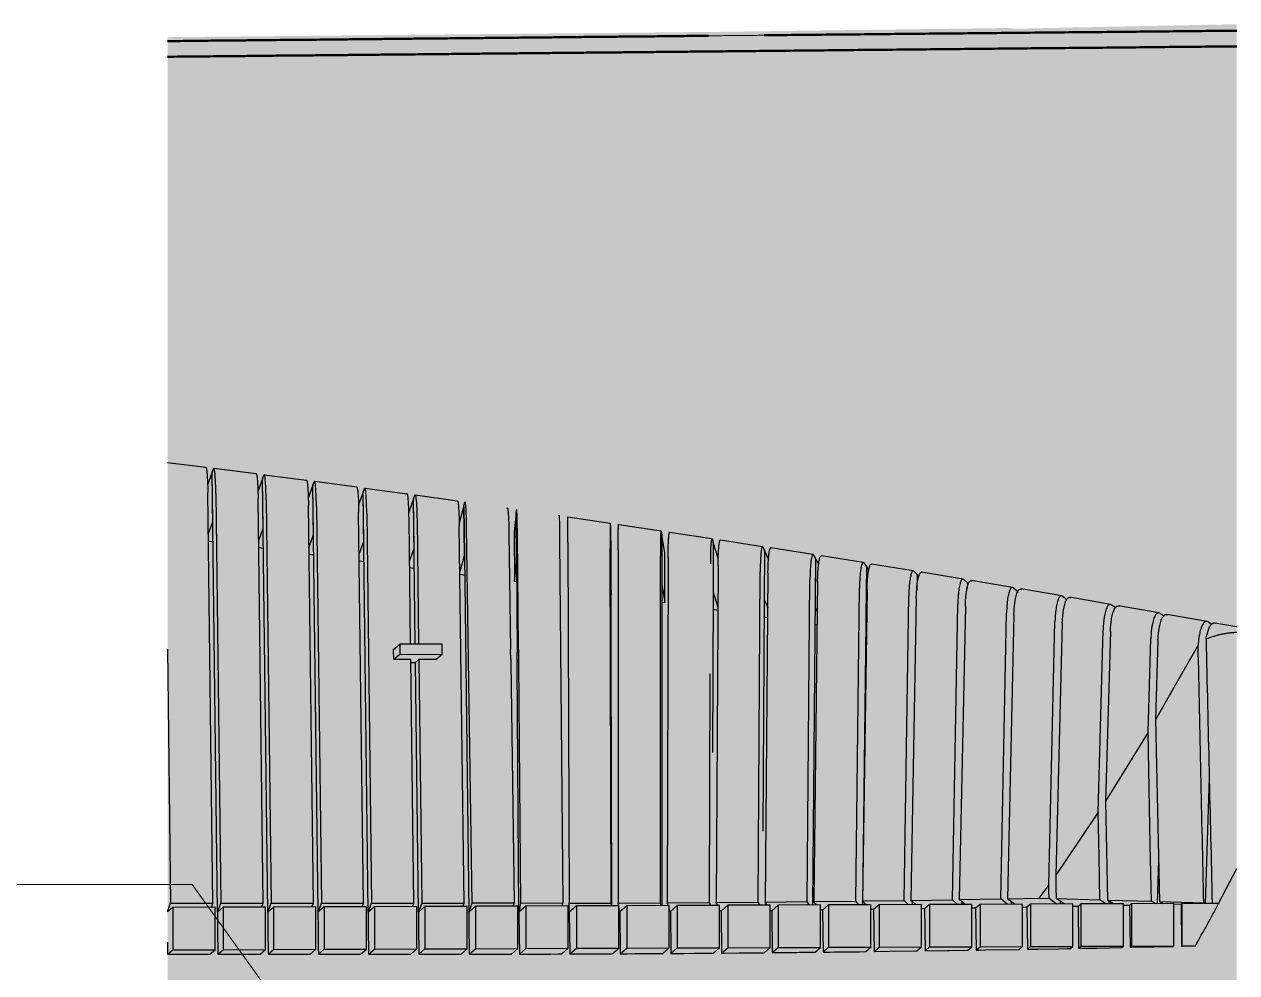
# Model space of a CAD drawing. Header units: metres. Extents: x 0 to 258, y 3 to 25.
# Drawn here: x 31.415 to 32.62, y 22.281 to 23.223 of the extents above; entities that cross this region are included whole.
import ezdxf

# ---------------------------------------------------------------- set-up
doc = ezdxf.new("R2010")
doc.units = ezdxf.units.M
doc.linetypes.add('JacobsDash', pattern=[0.0045, 0.003, -0.0015])
for name, color, linetype, lineweight in [('A-FLOR', 7, 'Continuous', 50), ('A-FLOR-HDLN', 7, 'JacobsDash', 18), ('A-GENM', 7, 'Continuous', 35), ('G-ANNO-TEXT', 7, 'Continuous', 9)]:
    doc.layers.add(name, color=color, linetype=linetype, lineweight=lineweight)

# ---------------------------------------------------------------- blocks, each defined once
blk = doc.blocks.new('BR08_SEATING_NORTH 3 - BR08_SEATING_NORTH 3-5676583-Section 159')
at = {"layer": 'A-GENM', "color": 254, "lineweight": 25, "true_color": 0xd4d4d4}
for p, q in [((236.1073, 22.7878), (236.1453, 22.7831)), ((236.1533, 22.7821), (236.1953, 22.7768)), ((236.1517, 22.7781), (236.147, 22.7655)), ((236.1517, 22.7781), (236.153, 22.7816)), ((236.1523, 22.7289), (236.1517, 22.7781)), ((236.157, 22.3415), (236.1517, 22.7781)), ((236.2016, 22.7717), (236.197, 22.7591)), ((236.2016, 22.7717), (236.2029, 22.7753)), ((236.2022, 22.7225), (236.2016, 22.7717)), ((236.2069, 22.3415), (236.2016, 22.7717)), ((236.2033, 22.7757), (236.2453, 22.7703)), ((236.1523, 22.3504), (236.1473, 22.7582)), ((236.2516, 22.7652), (236.247, 22.7524)), ((236.2516, 22.7652), (236.2529, 22.7687)), ((236.2522, 22.716), (236.2516, 22.7652)), ((236.2568, 22.3415), (236.2516, 22.7652)), ((236.2533, 22.7692), (236.2952, 22.7636)), ((236.3016, 22.7585), (236.297, 22.7458)), ((236.3016, 22.7585), (236.3029, 22.7621)), ((236.3022, 22.7093), (236.3016, 22.7585)), ((236.3066, 22.3415), (236.3016, 22.7585)), ((236.3032, 22.7625), (236.3452, 22.7568)), ((236.1553, 22.7572), (236.1603, 22.3504)), ((236.2022, 22.3504), (236.1973, 22.7519)), ((236.2052, 22.7508), (236.2102, 22.3504)), ((236.3515, 22.7517), (236.3469, 22.7386)), ((236.3515, 22.7517), (236.3528, 22.7553)), ((236.3521, 22.7025), (236.3515, 22.7517)), ((236.3533, 22.6075), (236.3515, 22.7517)), ((236.3532, 22.7557), (236.3952, 22.7499)), ((236.4015, 22.7448), (236.4025, 22.7483)), ((236.2521, 22.3504), (236.2472, 22.7454)), ((236.2552, 22.7443), (236.2601, 22.3504)), ((236.302, 22.3504), (236.2971, 22.7387)), ((236.3051, 22.7376), (236.31, 22.3504)), ((236.4015, 22.7448), (236.397, 22.7277)), ((236.4021, 22.6956), (236.4015, 22.7448)), ((236.4015, 22.7448), (236.4021, 22.6956)), ((236.4536, 22.7374), (236.4516, 22.7191)), ((236.4536, 22.7374), (236.4539, 22.7409)), ((236.4539, 22.6882), (236.4536, 22.7374)), ((236.4536, 22.7374), (236.4545, 22.5993)), ((236.1478, 22.7166), (236.1523, 22.7289)), ((236.1978, 22.7103), (236.2022, 22.7225)), ((236.3487, 22.6075), (236.3471, 22.7319)), ((236.3551, 22.7308), (236.3566, 22.6075)), ((236.4018, 22.3504), (236.397, 22.7249)), ((236.4097, 22.3504), (236.4043, 22.7238)), ((236.5049, 22.7339), (236.5469, 22.7277)), ((236.547, 22.7273), (236.5471, 22.7238)), ((236.5478, 22.7057), (236.5471, 22.7238)), ((236.5471, 22.7238), (236.5472, 22.6746)), ((236.5471, 22.7238), (236.5483, 22.3478)), ((236.5554, 22.7264), (236.5974, 22.7201)), ((236.2477, 22.7036), (236.2522, 22.716)), ((236.4464, 22.7177), (236.448, 22.6022)), ((236.4516, 22.7191), (236.452, 22.6699)), ((236.4557, 22.6022), (236.4547, 22.7163)), ((236.4967, 22.7101), (236.4997, 22.3503)), ((236.5975, 22.7197), (236.5981, 22.7162)), ((236.6011, 22.6981), (236.5981, 22.7162)), ((236.5981, 22.7162), (236.5981, 22.667)), ((236.5981, 22.7162), (236.5983, 22.348)), ((236.6059, 22.7187), (236.6478, 22.7124)), ((236.6481, 22.7119), (236.6492, 22.7085)), ((236.6563, 22.711), (236.6981, 22.7045)), ((236.1479, 22.7098), (236.1495, 22.7096)), ((236.1495, 22.7096), (236.1525, 22.7092)), ((236.1978, 22.7034), (236.2025, 22.7028)), ((236.2977, 22.6969), (236.3022, 22.7093)), ((236.3476, 22.6898), (236.3521, 22.7025)), ((236.5048, 22.7088), (236.506, 22.3503)), ((236.548, 22.3505), (236.5469, 22.7026)), ((236.5479, 22.6564), (236.5478, 22.7057)), ((236.5547, 22.7012), (236.5549, 22.3505)), ((236.6011, 22.6488), (236.6011, 22.6981)), ((236.6492, 22.7085), (236.6491, 22.6592)), ((236.6492, 22.7085), (236.6491, 22.6592)), ((236.6542, 22.6928), (236.6492, 22.7085)), ((236.6985, 22.7041), (236.7001, 22.7006)), ((236.7001, 22.7006), (236.6998, 22.6514)), ((236.7001, 22.7006), (236.6998, 22.6514)), ((236.7041, 22.692), (236.7001, 22.7006)), ((236.7482, 22.6966), (236.7065, 22.7031)), ((236.2478, 22.6969), (236.2524, 22.6963)), ((236.2977, 22.6903), (236.3002, 22.69)), ((236.3002, 22.69), (236.3024, 22.6897)), ((236.3976, 22.6788), (236.4021, 22.6956)), ((236.4021, 22.6954), (236.4064, 22.3415)), ((236.452, 22.6699), (236.4539, 22.6882)), ((236.5969, 22.3507), (236.5967, 22.695)), ((236.6044, 22.6935), (236.6035, 22.3508)), ((236.6541, 22.6858), (236.6522, 22.3511)), ((236.7508, 22.6927), (236.7478, 22.3486)), ((236.7487, 22.6961), (236.7508, 22.6927)), ((236.7508, 22.6927), (236.7504, 22.6434)), ((236.754, 22.6873), (236.7508, 22.6927)), ((236.7981, 22.6885), (236.7566, 22.6951)), ((236.7987, 22.6881), (236.8013, 22.6846)), ((236.8479, 22.6803), (236.8065, 22.687)), ((236.3477, 22.6835), (236.3518, 22.683)), ((236.3976, 22.6769), (236.3999, 22.6766)), ((236.3999, 22.6766), (236.4013, 22.6764)), ((236.4013, 22.6764), (236.402, 22.6763)), ((236.5472, 22.6746), (236.5479, 22.6564)), ((236.694, 22.3515), (236.6959, 22.6793)), ((236.7036, 22.6779), (236.7008, 22.3515)), ((236.8013, 22.6846), (236.7974, 22.3488)), ((236.8013, 22.6846), (236.8008, 22.6354)), ((236.8037, 22.6814), (236.8013, 22.6846)), ((236.8485, 22.6799), (236.8516, 22.6765)), ((236.8516, 22.6765), (236.8514, 22.6607)), ((236.8516, 22.6765), (236.8514, 22.6607)), ((236.8535, 22.6744), (236.8516, 22.6765)), ((236.8973, 22.6721), (236.8561, 22.6789)), ((236.452, 22.6699), (236.4532, 22.6697)), ((236.4532, 22.6697), (236.454, 22.6696)), ((236.5981, 22.667), (236.6011, 22.6488)), ((236.7425, 22.352), (236.7453, 22.6713)), ((236.7529, 22.6699), (236.7492, 22.352)), ((236.7908, 22.3525), (236.7945, 22.6632)), ((236.802, 22.6618), (236.7975, 22.3526)), ((236.898, 22.6717), (236.9016, 22.6683)), ((236.9016, 22.6683), (236.9015, 22.6627)), ((236.9016, 22.6683), (236.9015, 22.6627)), ((236.9027, 22.6672), (236.9016, 22.6683)), ((236.9464, 22.6638), (236.9055, 22.6707)), ((236.9473, 22.6634), (236.9513, 22.66)), ((236.9953, 22.6554), (236.9546, 22.6623)), ((236.547, 22.6565), (236.5479, 22.6564)), ((236.6491, 22.6592), (236.6486, 22.5001)), ((236.6491, 22.6592), (236.6538, 22.6442)), ((236.6998, 22.6514), (236.6985, 22.4219)), ((236.6998, 22.6514), (236.7033, 22.644)), ((236.839, 22.3531), (236.8434, 22.6551)), ((236.8509, 22.6536), (236.8456, 22.3532)), ((236.9513, 22.66), (236.9513, 22.6584)), ((236.9513, 22.66), (236.9513, 22.6584)), ((236.9962, 22.655), (237.0003, 22.6519)), ((237.0438, 22.647), (237.0033, 22.654)), ((236.5981, 22.6493), (236.6011, 22.6488)), ((236.649, 22.642), (236.6525, 22.6415)), ((236.6525, 22.6415), (236.6538, 22.6413)), ((236.7504, 22.6434), (236.7526, 22.6398)), ((236.8869, 22.3538), (236.8921, 22.6468)), ((236.8996, 22.6453), (236.8936, 22.3539)), ((236.9347, 22.3546), (236.9405, 22.6385)), ((237.0447, 22.6466), (237.0489, 22.6438)), ((237.0919, 22.6385), (237.0518, 22.6455)), ((237.0929, 22.6381), (237.0972, 22.6355)), ((236.6997, 22.6346), (236.7032, 22.6341)), ((236.7502, 22.6271), (236.7524, 22.6268)), ((236.8008, 22.6354), (236.8016, 22.6342)), ((236.9479, 22.637), (236.9413, 22.3547)), ((236.9825, 22.3687), (236.9886, 22.6301)), ((236.9959, 22.6286), (236.9894, 22.3783)), ((237.1396, 22.63), (237.0998, 22.6371)), ((237.1406, 22.6296), (237.1444, 22.6275)), ((237.1692, 22.6247), (237.1474, 22.6285)), ((236.8006, 22.6195), (236.8014, 22.6194)), ((237.0316, 22.4407), (237.0364, 22.6217)), ((237.0436, 22.6202), (237.0387, 22.4516)), ((236.1073, 22.6024), (236.1104, 22.3504)), ((236.3318, 22.6022), (236.3379, 22.6074)), ((236.332, 22.5923), (236.3318, 22.6022)), ((236.4482, 22.5923), (236.448, 22.6022)), ((236.4557, 22.6022), (236.4557, 22.5923)), ((237.081, 22.52), (237.0838, 22.6132)), ((237.0909, 22.6117), (237.0884, 22.5324)), ((236.3379, 22.5974), (236.332, 22.5923)), ((236.3489, 22.5923), (236.332, 22.5923)), ((236.3519, 22.3504), (236.3489, 22.5923)), ((236.3536, 22.5894), (236.3568, 22.5923)), ((236.3739, 22.5923), (236.3568, 22.5923)), ((236.3568, 22.5923), (236.3598, 22.3504)), ((236.3739, 22.5923), (236.38, 22.5976)), ((236.4482, 22.5923), (236.4482, 22.5894)), ((236.4546, 22.5894), (236.4545, 22.5993)), ((236.4557, 22.5923), (236.4546, 22.5894)), ((236.4557, 22.5923), (236.4558, 22.5898)), ((236.4558, 22.5898), (236.4577, 22.3502)), ((236.3489, 22.5894), (236.3506, 22.5894)), ((236.3506, 22.5894), (236.3513, 22.5894)), ((236.3513, 22.5894), (236.3536, 22.5894)), ((236.3565, 22.3415), (236.3535, 22.5894)), ((236.4482, 22.5894), (236.4516, 22.3503)), ((236.4546, 22.5869), (236.4546, 22.5894)), ((236.4563, 22.3415), (236.4546, 22.5869)), ((236.6455, 22.3511), (236.6461, 22.5782)), ((237.1418, 22.4751), (237.1378, 22.3501)), ((237.0914, 22.3937), (237.0901, 22.3499)), ((236.1073, 22.3421), (236.1104, 22.3504)), ((236.1104, 22.3504), (236.1523, 22.3504)), ((236.1508, 22.3462), (236.1523, 22.3504)), ((236.157, 22.3415), (236.1603, 22.3504)), ((236.1603, 22.3504), (236.2022, 22.3504)), ((236.2007, 22.3464), (236.2022, 22.3504)), ((236.2069, 22.3415), (236.2102, 22.3504)), ((236.2102, 22.3504), (236.2521, 22.3504)), ((236.2507, 22.3466), (236.2521, 22.3504)), ((236.2568, 22.3415), (236.2601, 22.3504)), ((236.2601, 22.3504), (236.302, 22.3504)), ((236.3006, 22.3468), (236.302, 22.3504)), ((236.3066, 22.3415), (236.31, 22.3504)), ((236.31, 22.3504), (236.3519, 22.3504)), ((236.3506, 22.347), (236.3519, 22.3504)), ((236.3598, 22.3504), (236.3565, 22.3415)), ((236.3598, 22.3504), (236.4018, 22.3504)), ((236.4006, 22.3472), (236.4018, 22.3504)), ((236.4064, 22.3415), (236.4097, 22.3504)), ((236.4516, 22.3503), (236.4097, 22.3504)), ((236.4506, 22.3474), (236.4516, 22.3503)), ((236.4577, 22.3502), (236.4563, 22.3415)), ((236.4997, 22.3503), (236.4577, 22.3502)), ((236.4993, 22.3476), (236.4997, 22.3503)), ((236.506, 22.3503), (236.548, 22.3505)), ((236.5063, 22.3416), (236.506, 22.3503)), ((236.5481, 22.3478), (236.548, 22.3505)), ((236.5549, 22.3505), (236.5969, 22.3507)), ((236.5553, 22.3478), (236.5549, 22.3505)), ((236.5973, 22.348), (236.5969, 22.3507)), ((236.6035, 22.3508), (236.6455, 22.3511)), ((236.6044, 22.348), (236.6035, 22.3508)), ((236.6464, 22.3482), (236.6455, 22.3511)), ((236.6535, 22.3482), (236.6521, 22.3511)), ((236.6522, 22.3511), (236.694, 22.3515)), ((236.6955, 22.3484), (236.694, 22.3515)), ((236.7008, 22.3515), (236.7425, 22.352)), ((236.7027, 22.3484), (236.7008, 22.3515)), ((236.7446, 22.3486), (236.7425, 22.352)), ((236.7492, 22.352), (236.7908, 22.3525)), ((236.7518, 22.3486), (236.7492, 22.352)), ((236.7638, 22.3486), (236.7579, 22.3435)), ((236.7937, 22.3488), (236.7908, 22.3525)), ((236.7975, 22.3526), (236.839, 22.3531)), ((236.801, 22.3488), (236.7975, 22.3526)), ((236.814, 22.3488), (236.8084, 22.3441)), ((236.8428, 22.349), (236.839, 22.3531)), ((236.8456, 22.3532), (236.8869, 22.3538)), ((236.8501, 22.349), (236.8456, 22.3532)), ((236.8469, 22.3521), (236.8468, 22.349)), ((236.8641, 22.349), (236.8591, 22.3447)), ((236.8919, 22.3491), (236.8869, 22.3538)), ((236.8936, 22.3539), (236.9347, 22.3546)), ((236.8993, 22.3492), (236.8936, 22.3539)), ((236.8961, 22.3519), (236.896, 22.3492)), ((236.9142, 22.3492), (236.9098, 22.3455)), ((236.941, 22.3493), (236.9347, 22.3546)), ((236.9413, 22.3547), (236.9725, 22.3553)), ((236.9485, 22.3494), (236.9413, 22.3547)), ((236.945, 22.3519), (236.945, 22.3494)), ((236.9643, 22.3494), (236.9607, 22.3463)), ((236.9901, 22.3495), (236.9827, 22.355)), ((236.9976, 22.3496), (236.9898, 22.3549)), ((236.9937, 22.3522), (236.9937, 22.3495)), ((237.0144, 22.3496), (237.0116, 22.3472)), ((237.0392, 22.3497), (237.0332, 22.3537)), ((237.0468, 22.3498), (237.0407, 22.3535)), ((237.0421, 22.3527), (237.042, 22.3497)), ((237.0645, 22.3498), (237.0627, 22.3482)), ((237.0883, 22.3499), (237.0844, 22.3523)), ((237.096, 22.3499), (237.0923, 22.3521)), ((237.1138, 22.3493), (237.1066, 22.3492)), ((237.1146, 22.35), (237.1138, 22.3493)), ((237.1138, 22.3493), (237.1143, 22.3077)), ((237.1373, 22.3501), (237.1363, 22.3507)), ((236.1124, 22.3461), (236.1073, 22.3417)), ((236.1625, 22.3463), (236.157, 22.3415)), ((236.157, 22.3415), (236.157, 22.3239)), ((236.2126, 22.3465), (236.2069, 22.3415)), ((236.2069, 22.3415), (236.2069, 22.3247)), ((236.2627, 22.3467), (236.2567, 22.3415)), ((236.2567, 22.3415), (236.2568, 22.3255)), ((236.3128, 22.3469), (236.3066, 22.3415)), ((236.3066, 22.3415), (236.3067, 22.3262)), ((236.3629, 22.3471), (236.3565, 22.3415)), ((236.3565, 22.3415), (236.3566, 22.3274)), ((236.413, 22.3473), (236.4064, 22.3415)), ((236.4064, 22.3415), (236.4065, 22.3298)), ((236.4632, 22.3475), (236.4563, 22.3415)), ((236.4563, 22.3415), (236.4563, 22.3387)), ((236.4563, 22.3387), (236.4568, 22.2999)), ((236.5133, 22.3477), (236.5063, 22.3416)), ((236.5063, 22.3416), (236.5068, 22.3)), ((236.5563, 22.3419), (236.5554, 22.3475)), ((236.5634, 22.3479), (236.5565, 22.3419)), ((236.5565, 22.3419), (236.5569, 22.3002)), ((236.6063, 22.3421), (236.6055, 22.3446)), ((236.6135, 22.3481), (236.6067, 22.3421)), ((236.6067, 22.3421), (236.6072, 22.3005)), ((236.6562, 22.3425), (236.6556, 22.3438)), ((236.657, 22.3425), (236.6562, 22.3425)), ((236.6636, 22.3483), (236.657, 22.3425)), ((236.657, 22.3425), (236.657, 22.3414)), ((236.657, 22.3414), (236.6575, 22.3009)), ((236.7074, 22.3429), (236.706, 22.3429)), ((236.7137, 22.3485), (236.7074, 22.3429)), ((236.7074, 22.3429), (236.7079, 22.3013)), ((236.7579, 22.3435), (236.7558, 22.3434)), ((236.7579, 22.3435), (236.7584, 22.3018)), ((236.8084, 22.3441), (236.8059, 22.344)), ((236.8084, 22.3441), (236.8089, 22.3024)), ((236.8591, 22.3447), (236.856, 22.3447)), ((236.8591, 22.3447), (236.8596, 22.3031)), ((236.9098, 22.3455), (236.9062, 22.3454)), ((236.9098, 22.3455), (236.9103, 22.3038)), ((236.9607, 22.3463), (236.9563, 22.3462)), ((236.9607, 22.3463), (236.9612, 22.3047)), ((237.0116, 22.3472), (237.0064, 22.3471)), ((237.0116, 22.3472), (237.0121, 22.3056)), ((237.0627, 22.3482), (237.0565, 22.3481)), ((237.0627, 22.3482), (237.0632, 22.3066)), ((236.2069, 22.3247), (236.2072, 22.2998)), ((236.2568, 22.3255), (236.257, 22.3067)), ((236.3067, 22.3262), (236.307, 22.2998)), ((236.3566, 22.3274), (236.3569, 22.2998)), ((236.4065, 22.3298), (236.4068, 22.2998)), ((236.157, 22.3239), (236.1573, 22.2998)), ((236.1073, 22.3117), (236.1074, 22.2998)), ((236.1074, 22.2998), (236.1124, 22.304)), ((236.1493, 22.2998), (236.1545, 22.3042)), ((236.1573, 22.2998), (236.1625, 22.3042)), ((236.1992, 22.2998), (236.2046, 22.3044)), ((236.2072, 22.2998), (236.2126, 22.3044)), ((236.2491, 22.2998), (236.2547, 22.3046)), ((236.257, 22.3067), (236.2571, 22.2998)), ((236.2571, 22.2998), (236.2627, 22.3046)), ((236.299, 22.2998), (236.3048, 22.3048)), ((236.307, 22.2998), (236.3128, 22.3048)), ((236.3489, 22.2998), (236.3549, 22.305)), ((236.3569, 22.2998), (236.3629, 22.305)), ((236.3988, 22.2998), (236.405, 22.3052)), ((236.4068, 22.2998), (236.413, 22.3052)), ((236.4488, 22.2998), (236.4551, 22.3054)), ((236.4568, 22.2999), (236.4632, 22.3054)), ((236.4988, 22.3), (236.5053, 22.3056)), ((236.5068, 22.3), (236.5133, 22.3056)), ((236.5489, 22.3002), (236.5554, 22.3058)), ((236.5569, 22.3002), (236.5634, 22.3058)), ((236.5867, 22.3004), (236.5991, 22.3004)), ((236.5991, 22.3004), (236.6055, 22.306)), ((236.6072, 22.3005), (236.6135, 22.306)), ((236.6072, 22.3005), (236.6161, 22.3006)), ((236.6161, 22.3006), (236.6201, 22.3006)), ((236.6201, 22.3006), (236.6307, 22.3007)), ((236.6307, 22.3007), (236.6384, 22.3007)), ((236.6384, 22.3007), (236.6452, 22.3008)), ((236.6452, 22.3008), (236.6494, 22.3008)), ((236.6494, 22.3008), (236.6556, 22.3062)), ((236.6575, 22.3009), (236.6636, 22.3062)), ((236.6575, 22.3009), (236.66, 22.3009)), ((236.66, 22.3009), (236.6749, 22.301)), ((236.6749, 22.301), (236.6756, 22.301)), ((236.6756, 22.301), (236.6945, 22.3012)), ((236.6945, 22.3012), (236.6998, 22.3012)), ((236.6998, 22.3012), (236.7057, 22.3063)), ((236.7079, 22.3013), (236.7137, 22.3064)), ((236.7079, 22.3013), (236.7322, 22.3015)), ((236.7322, 22.3015), (236.7349, 22.3016)), ((236.7349, 22.3016), (236.7503, 22.3017)), ((236.7503, 22.3017), (236.7558, 22.3065)), ((236.7584, 22.3018), (236.7638, 22.3066)), ((236.7584, 22.3018), (236.7648, 22.3019)), ((236.7648, 22.3019), (236.7698, 22.302)), ((236.7698, 22.302), (236.7945, 22.3022)), ((236.7945, 22.3022), (236.8008, 22.3023)), ((236.8008, 22.3023), (236.8059, 22.3067)), ((236.8089, 22.3024), (236.814, 22.3068)), ((236.8089, 22.3024), (236.8242, 22.3026)), ((236.8242, 22.3026), (236.8515, 22.303)), ((236.8515, 22.303), (236.856, 22.3069)), ((236.8596, 22.3031), (236.8641, 22.307)), ((236.8596, 22.3031), (236.8817, 22.3034)), ((236.8817, 22.3034), (236.8834, 22.3034)), ((236.8834, 22.3034), (236.9022, 22.3037)), ((236.9022, 22.3037), (236.9062, 22.3071)), ((236.9103, 22.3038), (236.9142, 22.3072)), ((236.9103, 22.3038), (236.9129, 22.3039)), ((236.9129, 22.3039), (236.9188, 22.304)), ((236.9188, 22.304), (236.9531, 22.3045)), ((236.9531, 22.3045), (236.9563, 22.3073)), ((236.9612, 22.3047), (236.9643, 22.3074)), ((236.9612, 22.3047), (236.9715, 22.3049)), ((236.9715, 22.3049), (236.9925, 22.3052)), ((236.9925, 22.3052), (237.0007, 22.3054)), ((237.0007, 22.3054), (237.004, 22.3054)), ((237.004, 22.3054), (237.0064, 22.3075)), ((237.0121, 22.3056), (237.0144, 22.3076)), ((237.0121, 22.3056), (237.029, 22.3059)), ((237.029, 22.3059), (237.0297, 22.3059)), ((237.0297, 22.3059), (237.055, 22.3064)), ((237.055, 22.3064), (237.0565, 22.3077)), ((237.0632, 22.3066), (237.0645, 22.3078)), ((237.0632, 22.3066), (237.0649, 22.3066)), ((237.0649, 22.3066), (237.0867, 22.3071)), ((237.0867, 22.3071), (237.1008, 22.3074)), ((237.1008, 22.3074), (237.1061, 22.3075)), ((237.1061, 22.3075), (237.1066, 22.3079)), ((237.1143, 22.3077), (237.1146, 22.308)), ((237.1143, 22.3077), (237.1154, 22.3077)), ((237.1154, 22.3077), (237.1281, 22.308)), ((236.1074, 22.2998), (236.121, 22.2998)), ((236.121, 22.2998), (236.1292, 22.2998)), ((236.1292, 22.2998), (236.1433, 22.2998)), ((236.1433, 22.2998), (236.1493, 22.2998)), ((236.1573, 22.2998), (236.16, 22.2998)), ((236.16, 22.2998), (236.1656, 22.2998)), ((236.1656, 22.2998), (236.188, 22.2998)), ((236.188, 22.2998), (236.1911, 22.2998)), ((236.1911, 22.2998), (236.1992, 22.2998)), ((236.2072, 22.2998), (236.2107, 22.2998)), ((236.2107, 22.2998), (236.2228, 22.2998)), ((236.2228, 22.2998), (236.2339, 22.2998)), ((236.2339, 22.2998), (236.2491, 22.2998)), ((236.2571, 22.2998), (236.2709, 22.2998)), ((236.2709, 22.2998), (236.28, 22.2998)), ((236.28, 22.2998), (236.2864, 22.2998)), ((236.2864, 22.2998), (236.299, 22.2998)), ((236.307, 22.2998), (236.316, 22.2998)), ((236.316, 22.2998), (236.3228, 22.2998)), ((236.3228, 22.2998), (236.3305, 22.2998)), ((236.3305, 22.2998), (236.3379, 22.2998)), ((236.3379, 22.2998), (236.3441, 22.2998)), ((236.3441, 22.2998), (236.3453, 22.2998)), ((236.3453, 22.2998), (236.3489, 22.2998)), ((236.3569, 22.2998), (236.3609, 22.2998)), ((236.3609, 22.2998), (236.3667, 22.2998)), ((236.3667, 22.2998), (236.369, 22.2998)), ((236.369, 22.2998), (236.3773, 22.2998)), ((236.3773, 22.2998), (236.3909, 22.2998)), ((236.3909, 22.2998), (236.3942, 22.2998)), ((236.3942, 22.2998), (236.3988, 22.2998)), ((236.4068, 22.2998), (236.4108, 22.2998)), ((236.4108, 22.2998), (236.4149, 22.2998)), ((236.4149, 22.2998), (236.4189, 22.2998)), ((236.4189, 22.2998), (236.4268, 22.2998)), ((236.4268, 22.2998), (236.4345, 22.2998)), ((236.4345, 22.2998), (236.4374, 22.2998)), ((236.4374, 22.2998), (236.4418, 22.2998)), ((236.4418, 22.2998), (236.4488, 22.2998)), ((236.4568, 22.2999), (236.4624, 22.2999)), ((236.4624, 22.2999), (236.4689, 22.2999)), ((236.4689, 22.2999), (236.4716, 22.2999)), ((236.4716, 22.2999), (236.4819, 22.2999)), ((236.4819, 22.2999), (236.4881, 22.2999)), ((236.4881, 22.2999), (236.4952, 22.3)), ((236.4952, 22.3), (236.4988, 22.3)), ((236.5068, 22.3), (236.5094, 22.3)), ((236.5094, 22.3), (236.5243, 22.3001)), ((236.5243, 22.3001), (236.5245, 22.3001)), ((236.5245, 22.3001), (236.5401, 22.3001)), ((236.5401, 22.3001), (236.5439, 22.3002)), ((236.5439, 22.3002), (236.5489, 22.3002)), ((236.5569, 22.3002), (236.5637, 22.3002)), ((236.5637, 22.3002), (236.5715, 22.3003)), ((236.5715, 22.3003), (236.583, 22.3004)), ((236.583, 22.3004), (236.5867, 22.3004))]:
    blk.add_line(p, q, dxfattribs=at)
at = {"layer": 'A-GENM', "color": 7, "lineweight": 25, "true_color": 0xefefef}
for p, q in [((236.38, 22.6076), (236.3379, 22.6074)), ((236.3379, 22.6074), (236.3379, 22.5974)), ((236.38, 22.5976), (236.38, 22.6076)), ((236.3379, 22.5974), (236.38, 22.5976)), ((237.151, 22.3502), (237.1692, 22.3847)), ((236.7558, 22.3486), (236.7137, 22.3485)), ((236.7558, 22.3065), (236.7558, 22.3486)), ((236.8059, 22.3488), (236.7638, 22.3486)), ((236.7638, 22.3486), (236.7638, 22.3066)), ((236.8059, 22.3067), (236.8059, 22.3488)), ((236.856, 22.349), (236.814, 22.3488)), ((236.814, 22.3488), (236.814, 22.3068)), ((236.856, 22.3069), (236.856, 22.349)), ((236.9062, 22.3492), (236.8641, 22.349)), ((236.8641, 22.349), (236.8641, 22.307)), ((236.9062, 22.3071), (236.9062, 22.3492)), ((236.9563, 22.3494), (236.9142, 22.3492)), ((236.9142, 22.3492), (236.9142, 22.3072)), ((236.9563, 22.3073), (236.9563, 22.3494)), ((237.0064, 22.3496), (236.9643, 22.3494)), ((236.9643, 22.3494), (236.9643, 22.3074)), ((236.9725, 22.3553), (236.9827, 22.355)), ((236.9898, 22.3549), (237.0332, 22.3537)), ((237.0064, 22.3075), (237.0064, 22.3496)), ((237.0565, 22.3498), (237.0144, 22.3496)), ((237.0144, 22.3496), (237.0144, 22.3076)), ((237.0407, 22.3535), (237.0844, 22.3523)), ((237.0565, 22.3077), (237.0565, 22.3498)), ((237.1066, 22.35), (237.0645, 22.3498)), ((237.0645, 22.3498), (237.0645, 22.3078)), ((237.0923, 22.3521), (237.1363, 22.3507)), ((237.1066, 22.3079), (237.1066, 22.35)), ((237.1512, 22.3502), (237.1146, 22.35)), ((237.1146, 22.35), (237.1146, 22.308)), ((237.1447, 22.3504), (237.151, 22.3502)), ((236.1545, 22.3463), (236.1124, 22.3461)), ((236.1124, 22.3461), (236.1124, 22.304)), ((236.1545, 22.3042), (236.1545, 22.3463)), ((236.2046, 22.3465), (236.1625, 22.3463)), ((236.1625, 22.3463), (236.1625, 22.3042)), ((236.2046, 22.3044), (236.2046, 22.3465)), ((236.2547, 22.3467), (236.2126, 22.3465)), ((236.2126, 22.3465), (236.2126, 22.3044)), ((236.2547, 22.3046), (236.2547, 22.3467)), ((236.3048, 22.3468), (236.2627, 22.3467)), ((236.2627, 22.3467), (236.2627, 22.3046)), ((236.3048, 22.3048), (236.3048, 22.3468)), ((236.3549, 22.347), (236.3128, 22.3469)), ((236.3128, 22.3469), (236.3128, 22.3048)), ((236.3549, 22.305), (236.3549, 22.347)), ((236.405, 22.3472), (236.3629, 22.3471)), ((236.3629, 22.3471), (236.3629, 22.305)), ((236.405, 22.3052), (236.405, 22.3472)), ((236.4551, 22.3474), (236.413, 22.3473)), ((236.413, 22.3473), (236.413, 22.3052)), ((236.4551, 22.3054), (236.4551, 22.3474)), ((236.5053, 22.3476), (236.4632, 22.3475)), ((236.4632, 22.3475), (236.4632, 22.3054)), ((236.5053, 22.3056), (236.5053, 22.3476)), ((236.5554, 22.3478), (236.5133, 22.3477)), ((236.5133, 22.3477), (236.5133, 22.3056)), ((236.5554, 22.3058), (236.5554, 22.3478)), ((236.6055, 22.348), (236.5634, 22.3479)), ((236.5634, 22.3479), (236.5634, 22.3058)), ((236.6055, 22.306), (236.6055, 22.348)), ((236.6556, 22.3482), (236.6135, 22.3481)), ((236.6135, 22.3481), (236.6135, 22.306)), ((236.6556, 22.3062), (236.6556, 22.3482)), ((236.7057, 22.3484), (236.6636, 22.3483)), ((236.6636, 22.3483), (236.6636, 22.3062)), ((236.7057, 22.3063), (236.7057, 22.3484)), ((236.7137, 22.3485), (236.7137, 22.3064)), ((236.1124, 22.304), (236.1545, 22.3042)), ((236.1625, 22.3042), (236.2046, 22.3044)), ((236.2126, 22.3044), (236.2547, 22.3046)), ((236.2627, 22.3046), (236.3048, 22.3048)), ((236.3128, 22.3048), (236.3549, 22.305)), ((236.3629, 22.305), (236.405, 22.3052)), ((236.413, 22.3052), (236.4551, 22.3054)), ((236.4632, 22.3054), (236.5053, 22.3056)), ((236.5133, 22.3056), (236.5554, 22.3058)), ((236.5634, 22.3058), (236.6055, 22.306)), ((236.6135, 22.306), (236.6556, 22.3062)), ((236.6636, 22.3062), (236.7057, 22.3063)), ((236.7137, 22.3064), (236.7558, 22.3065)), ((236.7638, 22.3066), (236.8059, 22.3067)), ((236.814, 22.3068), (236.856, 22.3069)), ((236.8641, 22.307), (236.9062, 22.3071)), ((236.9142, 22.3072), (236.9563, 22.3073)), ((236.9643, 22.3074), (237.0064, 22.3075)), ((237.0144, 22.3076), (237.0565, 22.3077)), ((237.0645, 22.3078), (237.1066, 22.3079)), ((237.1146, 22.308), (237.1281, 22.308))]:
    blk.add_line(p, q, dxfattribs=at)
at = {"layer": 'A-GENM', "color": 7, "lineweight": 25, "true_color": 0xefefef, "flags": 128}
for points in [[(237.1297, 22.6048), (237.109, 22.5686), (237.0884, 22.5324)], [(237.0884, 22.5324), (237.0897, 22.4723), (237.091, 22.4122), (237.0923, 22.3521)], [(237.081, 22.52), (237.0599, 22.4858), (237.0387, 22.4516)], [(237.0844, 22.3523), (237.0833, 22.4082), (237.0822, 22.4641), (237.081, 22.52)], [(237.0387, 22.4516), (237.0397, 22.4026), (237.0407, 22.3535)], [(237.0316, 22.4407), (237.0105, 22.4095), (236.9894, 22.3783)], [(237.0332, 22.3537), (237.0324, 22.3972), (237.0316, 22.4407)], [(236.9894, 22.3783), (236.9896, 22.3666), (236.9898, 22.3549)], [(236.9825, 22.3687), (236.9775, 22.362), (236.9725, 22.3553)], [(236.9827, 22.355), (236.9826, 22.3618), (236.9825, 22.3687)]]:
    blk.add_lwpolyline(points, dxfattribs=at)
at = {"layer": 'A-GENM', "color": 7, "lineweight": 25, "true_color": 0xefefef}
blk.add_arc((234.1105, 23.9846), 3.4521, 330.9429, 331.7404, dxfattribs=at)
at = {"layer": 'A-GENM', "color": 254, "lineweight": 25, "true_color": 0xd4d4d4}
for points, knots in [([(236.145, 22.7826), (236.1451, 22.783), (236.1454, 22.7832), (236.1457, 22.7824), (236.146, 22.7814), (236.1462, 22.7798), (236.1464, 22.7777), (236.1467, 22.7752), (236.1468, 22.7724), (236.147, 22.7694), (236.1472, 22.7649), (236.1472, 22.761), (236.1473, 22.7582)], [0, 0, 0, 0, 0.166667, 0.25, 0.333333, 0.416667, 0.5, 0.583333, 0.666667, 0.75, 0.833333, 1, 1, 1, 1]), ([(236.1553, 22.7572), (236.1552, 22.76), (236.1552, 22.7638), (236.155, 22.7683), (236.1548, 22.7714), (236.1547, 22.7742), (236.1545, 22.7767), (236.1542, 22.7788), (236.154, 22.7804), (236.1537, 22.7814), (236.1534, 22.7822), (236.1531, 22.782), (236.153, 22.7816)], [0, 0, 0, 0, 0.166667, 0.25, 0.333333, 0.416667, 0.5, 0.583333, 0.666667, 0.75, 0.833333, 1, 1, 1, 1]), ([(236.1949, 22.7763), (236.1951, 22.7767), (236.1954, 22.7768), (236.1957, 22.7761), (236.196, 22.775), (236.1962, 22.7735), (236.1964, 22.7713), (236.1966, 22.7688), (236.1968, 22.766), (236.197, 22.763), (236.1971, 22.7585), (236.1972, 22.7546), (236.1973, 22.7519)], [0, 0, 0, 0, 0.166667, 0.25, 0.333333, 0.416667, 0.5, 0.583333, 0.666667, 0.75, 0.833333, 1, 1, 1, 1]), ([(236.2052, 22.7508), (236.2052, 22.7536), (236.2051, 22.7575), (236.205, 22.762), (236.2048, 22.765), (236.2046, 22.7678), (236.2044, 22.7703), (236.2042, 22.7724), (236.204, 22.774), (236.2037, 22.775), (236.2034, 22.7758), (236.2031, 22.7757), (236.2029, 22.7753)], [0, 0, 0, 0, 0.166667, 0.25, 0.333333, 0.416667, 0.5, 0.583333, 0.666667, 0.75, 0.833333, 1, 1, 1, 1]), ([(236.2449, 22.7698), (236.2451, 22.7702), (236.2454, 22.7703), (236.2457, 22.7696), (236.2459, 22.7685), (236.2462, 22.767), (236.2464, 22.7648), (236.2466, 22.7623), (236.2468, 22.7595), (236.2469, 22.7565), (236.2471, 22.752), (236.2472, 22.7481), (236.2472, 22.7454)], [0, 0, 0, 0, 0.166667, 0.25, 0.333333, 0.416667, 0.5, 0.583333, 0.666667, 0.75, 0.833333, 1, 1, 1, 1]), ([(236.2552, 22.7443), (236.2551, 22.7471), (236.255, 22.7509), (236.2549, 22.7554), (236.2547, 22.7585), (236.2546, 22.7612), (236.2543, 22.7638), (236.2541, 22.7659), (236.2539, 22.7675), (236.2537, 22.7685), (236.2533, 22.7693), (236.2531, 22.7691), (236.2529, 22.7687)], [0, 0, 0, 0, 0.166667, 0.25, 0.333333, 0.416667, 0.5, 0.583333, 0.666667, 0.75, 0.833333, 1, 1, 1, 1]), ([(236.2949, 22.7632), (236.295, 22.7636), (236.2953, 22.7637), (236.2956, 22.7629), (236.2959, 22.7619), (236.2961, 22.7603), (236.2963, 22.7582), (236.2965, 22.7557), (236.2967, 22.7529), (236.2969, 22.7498), (236.297, 22.7453), (236.2971, 22.7415), (236.2971, 22.7387)], [0, 0, 0, 0, 0.166667, 0.25, 0.333333, 0.416667, 0.5, 0.583333, 0.666667, 0.75, 0.833333, 1, 1, 1, 1]), ([(236.3051, 22.7376), (236.3051, 22.7404), (236.305, 22.7442), (236.3049, 22.7487), (236.3047, 22.7518), (236.3045, 22.7546), (236.3043, 22.7571), (236.3041, 22.7592), (236.3039, 22.7608), (236.3036, 22.7619), (236.3033, 22.7626), (236.303, 22.7625), (236.3029, 22.7621)], [0, 0, 0, 0, 0.166667, 0.25, 0.333333, 0.416667, 0.5, 0.583333, 0.666667, 0.75, 0.833333, 1, 1, 1, 1]), ([(236.3948, 22.7494), (236.395, 22.7499), (236.3952, 22.75), (236.3955, 22.7492), (236.3958, 22.7482), (236.396, 22.7466), (236.3962, 22.7444), (236.3964, 22.7419), (236.3966, 22.7391), (236.3967, 22.7361), (236.3969, 22.7316), (236.397, 22.7277), (236.397, 22.7249)], [0, 0, 0, 0, 0.166667, 0.25, 0.333333, 0.416667, 0.5, 0.583333, 0.666667, 0.75, 0.833333, 1, 1, 1, 1]), ([(236.4043, 22.7238), (236.4043, 22.7266), (236.4042, 22.7304), (236.4041, 22.7349), (236.4039, 22.738), (236.4038, 22.7408), (236.4036, 22.7433), (236.4034, 22.7454), (236.4032, 22.747), (236.4031, 22.7481), (236.4028, 22.7489), (236.4026, 22.7487), (236.4025, 22.7483)], [0, 0, 0, 0, 0.166667, 0.25, 0.333333, 0.416667, 0.5, 0.583333, 0.666667, 0.75, 0.833333, 1, 1, 1, 1]), ([(236.4445, 22.7423), (236.4446, 22.7427), (236.4448, 22.7429), (236.4451, 22.7421), (236.4453, 22.741), (236.4455, 22.7394), (236.4456, 22.7373), (236.4458, 22.7347), (236.4459, 22.7319), (236.4461, 22.7289), (236.4462, 22.7244), (236.4463, 22.7205), (236.4464, 22.7177)], [0, 0, 0, 0, 0.166667, 0.25, 0.333333, 0.416667, 0.5, 0.583333, 0.666667, 0.75, 0.833333, 1, 1, 1, 1]), ([(236.4547, 22.7163), (236.4547, 22.719), (236.4547, 22.7229), (236.4546, 22.7274), (236.4545, 22.7305), (236.4545, 22.7333), (236.4544, 22.7358), (236.4543, 22.738), (236.4542, 22.7396), (236.4542, 22.7406), (236.4541, 22.7414), (236.454, 22.7413), (236.4539, 22.7409)], [0, 0, 0, 0, 0.166667, 0.25, 0.333333, 0.416667, 0.5, 0.583333, 0.666667, 0.75, 0.833333, 1, 1, 1, 1]), ([(236.496, 22.7348), (236.496, 22.7352), (236.4961, 22.7354), (236.4962, 22.7346), (236.4963, 22.7335), (236.4963, 22.7319), (236.4964, 22.7297), (236.4965, 22.7272), (236.4966, 22.7244), (236.4966, 22.7213), (236.4967, 22.7168), (236.4967, 22.7129), (236.4967, 22.7101)], [0, 0, 0, 0, 0.166667, 0.25, 0.333333, 0.416667, 0.5, 0.583333, 0.666667, 0.75, 0.833333, 1, 1, 1, 1]), ([(236.5048, 22.7088), (236.5048, 22.7115), (236.5048, 22.7154), (236.5048, 22.7199), (236.5048, 22.723), (236.5048, 22.7258), (236.5048, 22.7283), (236.5048, 22.7305), (236.5049, 22.7321), (236.5049, 22.7332), (236.5049, 22.734), (236.5049, 22.7338), (236.5049, 22.7335)], [0, 0, 0, 0, 0.166667, 0.25, 0.333333, 0.416667, 0.5, 0.583333, 0.666667, 0.75, 0.833333, 1, 1, 1, 1]), ([(236.547, 22.7273), (236.5469, 22.7277), (236.5469, 22.7278), (236.5469, 22.727), (236.5469, 22.7259), (236.5469, 22.7243), (236.5468, 22.7222), (236.5468, 22.7196), (236.5468, 22.7168), (236.5468, 22.7138), (236.5468, 22.7092), (236.5468, 22.7054), (236.5469, 22.7026)], [0, 0, 0, 0, 0.166667, 0.25, 0.333333, 0.416667, 0.5, 0.583333, 0.666667, 0.75, 0.833333, 1, 1, 1, 1]), ([(236.5547, 22.7012), (236.5547, 22.704), (236.5547, 22.7079), (236.5547, 22.7124), (236.5548, 22.7155), (236.5548, 22.7183), (236.5549, 22.7208), (236.555, 22.723), (236.5551, 22.7246), (236.5552, 22.7257), (236.5553, 22.7265), (236.5555, 22.7263), (236.5555, 22.7259)], [0, 0, 0, 0, 0.166667, 0.25, 0.333333, 0.416667, 0.5, 0.583333, 0.666667, 0.75, 0.833333, 1, 1, 1, 1]), ([(236.5975, 22.7197), (236.5974, 22.7201), (236.5973, 22.7202), (236.5972, 22.7194), (236.5971, 22.7183), (236.597, 22.7167), (236.5969, 22.7146), (236.5968, 22.712), (236.5968, 22.7092), (236.5967, 22.7061), (236.5967, 22.7016), (236.5967, 22.6977), (236.5967, 22.695)], [0, 0, 0, 0, 0.166667, 0.25, 0.333333, 0.416667, 0.5, 0.583333, 0.666667, 0.75, 0.833333, 1, 1, 1, 1]), ([(236.6044, 22.6935), (236.6044, 22.6958), (236.6045, 22.7001), (236.6046, 22.7061), (236.6048, 22.7112), (236.6052, 22.7158), (236.6055, 22.7183), (236.6058, 22.7187), (236.6059, 22.7187), (236.6059, 22.7187)], [0, 0, 0, 0, 0.1428571, 0.2857143, 0.4285714, 0.5714286, 0.7857143, 0.8928571, 0.8968285, 0.8968285, 0.8968285, 0.8968285]), ([(236.6481, 22.7119), (236.648, 22.7123), (236.6477, 22.7126), (236.6474, 22.7114), (236.647, 22.7088), (236.6467, 22.7042), (236.6465, 22.6983), (236.6464, 22.6921), (236.6464, 22.6889), (236.6464, 22.6872)], [0, 0, 0, 0, 0.142857, 0.285714, 0.428571, 0.571429, 0.785714, 0.892857, 1, 1, 1, 1]), ([(236.6541, 22.6858), (236.6541, 22.688), (236.6541, 22.6923), (236.6544, 22.6983), (236.6547, 22.7034), (236.6552, 22.7081), (236.6557, 22.7105), (236.6561, 22.711), (236.6563, 22.711), (236.6563, 22.711)], [0, 0, 0, 0, 0.1428571, 0.2857143, 0.4285714, 0.5714286, 0.7857143, 0.8928571, 0.8996993, 0.8996993, 0.8996993, 0.8996993]), ([(236.6985, 22.7041), (236.6983, 22.7045), (236.6979, 22.7047), (236.6974, 22.7036), (236.6969, 22.7009), (236.6964, 22.6963), (236.6961, 22.6904), (236.6959, 22.6843), (236.6959, 22.681), (236.6959, 22.6793)], [0, 0, 0, 0, 0.142857, 0.285714, 0.428571, 0.571429, 0.785714, 0.892857, 1, 1, 1, 1]), ([(236.7036, 22.6779), (236.7036, 22.6801), (236.7037, 22.6844), (236.704, 22.6904), (236.7044, 22.6955), (236.705, 22.7002), (236.7057, 22.7027), (236.7063, 22.7031), (236.7065, 22.7031), (236.7065, 22.7031)], [0, 0, 0, 0, 0.1428571, 0.2857143, 0.4285714, 0.5714286, 0.7857143, 0.8928571, 0.9024355, 0.9024355, 0.9024355, 0.9024355]), ([(236.7529, 22.6699), (236.7529, 22.6721), (236.7531, 22.6764), (236.7534, 22.6824), (236.7539, 22.6875), (236.7547, 22.6922), (236.7556, 22.6947), (236.7563, 22.6951), (236.7566, 22.6951), (236.7566, 22.6951)], [0, 0, 0, 0, 0.1428571, 0.2857143, 0.4285714, 0.5714286, 0.7857143, 0.8928571, 0.9053513, 0.9053513, 0.9053513, 0.9053513]), ([(236.802, 22.6618), (236.8021, 22.664), (236.8022, 22.6683), (236.8026, 22.6744), (236.8033, 22.6795), (236.8042, 22.6841), (236.8053, 22.6866), (236.8061, 22.6871), (236.8064, 22.6871), (236.8065, 22.687)], [0, 0, 0, 0, 0.1428571, 0.2857143, 0.4285714, 0.5714286, 0.7857143, 0.8928571, 0.9083277, 0.9083277, 0.9083277, 0.9083277]), ([(236.7454, 22.6778), (236.7454, 22.6773), (236.7453, 22.6752), (236.7453, 22.673), (236.7453, 22.6713)], [0.8571429, 0.8571429, 0.8571429, 0.8571429, 0.8928571, 1, 1, 1, 1]), ([(236.7457, 22.6837), (236.7456, 22.6828), (236.7455, 22.6809), (236.7455, 22.6789), (236.7454, 22.6778)], [0.7142857, 0.7142857, 0.7142857, 0.7142857, 0.7857143, 0.8571426, 0.8571426, 0.8571426, 0.8571426]), ([(236.795, 22.6757), (236.7949, 22.6747), (236.7948, 22.6728), (236.7947, 22.6708), (236.7946, 22.6697)], [0.7142857, 0.7142857, 0.7142857, 0.7142857, 0.7857143, 0.8571404, 0.8571404, 0.8571404, 0.8571404]), ([(236.8485, 22.6799), (236.8481, 22.6803), (236.8474, 22.6804), (236.8467, 22.6796), (236.8463, 22.6789), (236.8461, 22.6784)], [0, 0, 0, 0, 0.1666667, 0.25, 0.3333333, 0.3333333, 0.3333333, 0.3333333]), ([(236.8509, 22.6536), (236.851, 22.6564), (236.8512, 22.6603), (236.8515, 22.6648), (236.8519, 22.6679), (236.8523, 22.6707), (236.8529, 22.6733), (236.8535, 22.6754), (236.8541, 22.6771), (236.8547, 22.6781), (236.8556, 22.679), (236.8563, 22.6789), (236.8568, 22.6785)], [0, 0, 0, 0, 0.166667, 0.25, 0.333333, 0.416667, 0.5, 0.583333, 0.666667, 0.75, 0.833333, 1, 1, 1, 1]), ([(236.7946, 22.6697), (236.7946, 22.6692), (236.7945, 22.6671), (236.7945, 22.6649), (236.7945, 22.6632)], [0.8571429, 0.8571429, 0.8571429, 0.8571429, 0.8928571, 1, 1, 1, 1]), ([(236.8443, 22.6693), (236.8441, 22.6683), (236.8439, 22.6663), (236.8436, 22.6617), (236.8435, 22.6579), (236.8434, 22.6551)], [0.6666667, 0.6666667, 0.6666667, 0.6666667, 0.75, 0.8333333, 1, 1, 1, 1]), ([(236.898, 22.6717), (236.8975, 22.6721), (236.8968, 22.6722), (236.8959, 22.6714), (236.8955, 22.6707), (236.8953, 22.6702)], [0, 0, 0, 0, 0.1666667, 0.25, 0.3333333, 0.3333333, 0.3333333, 0.3333333]), ([(236.8996, 22.6453), (236.8996, 22.6481), (236.8998, 22.652), (236.9003, 22.6566), (236.9007, 22.6596), (236.9012, 22.6625), (236.9018, 22.665), (236.9024, 22.6672), (236.9031, 22.6688), (236.9039, 22.6699), (236.9049, 22.6707), (236.9057, 22.6706), (236.9063, 22.6702)], [0, 0, 0, 0, 0.166667, 0.25, 0.333333, 0.416667, 0.5, 0.583333, 0.666667, 0.75, 0.833333, 1, 1, 1, 1]), ([(236.9473, 22.6634), (236.9467, 22.6638), (236.9458, 22.6639), (236.9448, 22.6631), (236.9443, 22.6624), (236.9441, 22.6619)], [0, 0, 0, 0, 0.1666667, 0.25, 0.3333333, 0.3333333, 0.3333333, 0.3333333]), ([(236.9479, 22.637), (236.948, 22.6398), (236.9482, 22.6437), (236.9487, 22.6482), (236.9492, 22.6513), (236.9497, 22.6541), (236.9504, 22.6567), (236.9511, 22.6589), (236.9519, 22.6605), (236.9527, 22.6616), (236.9539, 22.6624), (236.9548, 22.6623), (236.9554, 22.6619)], [0, 0, 0, 0, 0.166667, 0.25, 0.333333, 0.416667, 0.5, 0.583333, 0.666667, 0.75, 0.833333, 1, 1, 1, 1]), ([(236.8931, 22.6611), (236.893, 22.6601), (236.8927, 22.658), (236.8923, 22.6535), (236.8922, 22.6496), (236.8921, 22.6468)], [0.6666667, 0.6666667, 0.6666667, 0.6666667, 0.75, 0.8333333, 1, 1, 1, 1]), ([(236.9416, 22.6527), (236.9415, 22.6518), (236.9412, 22.6497), (236.9408, 22.6452), (236.9406, 22.6413), (236.9405, 22.6385)], [0.6666667, 0.6666667, 0.6666667, 0.6666667, 0.75, 0.8333333, 1, 1, 1, 1]), ([(236.9962, 22.655), (236.9955, 22.6554), (236.9946, 22.6555), (236.9934, 22.6547), (236.9929, 22.654), (236.9926, 22.6535)], [0, 0, 0, 0, 0.1666667, 0.25, 0.3333333, 0.3333333, 0.3333333, 0.3333333]), ([(236.9959, 22.6286), (236.996, 22.6314), (236.9963, 22.6353), (236.9968, 22.6398), (236.9973, 22.6429), (236.9979, 22.6458), (236.9987, 22.6483), (236.9995, 22.6505), (237.0004, 22.6522), (237.0013, 22.6532), (237.0025, 22.6541), (237.0035, 22.654), (237.0043, 22.6536)], [0, 0, 0, 0, 0.166667, 0.25, 0.333333, 0.416667, 0.5, 0.583333, 0.666667, 0.75, 0.833333, 1, 1, 1, 1]), ([(236.9899, 22.6444), (236.9897, 22.6434), (236.9894, 22.6413), (236.9889, 22.6368), (236.9887, 22.6329), (236.9886, 22.6301)], [0.6666667, 0.6666667, 0.6666667, 0.6666667, 0.75, 0.8333333, 1, 1, 1, 1]), ([(237.0447, 22.6466), (237.044, 22.647), (237.043, 22.6471), (237.0417, 22.6463), (237.0411, 22.6456), (237.0408, 22.6451)], [0, 0, 0, 0, 0.1666667, 0.25, 0.3333333, 0.3333333, 0.3333333, 0.3333333]), ([(237.0436, 22.6202), (237.0437, 22.623), (237.044, 22.6269), (237.0446, 22.6314), (237.0451, 22.6345), (237.0458, 22.6373), (237.0466, 22.6399), (237.0475, 22.6421), (237.0485, 22.6437), (237.0494, 22.6448), (237.0508, 22.6456), (237.052, 22.6455), (237.0527, 22.6451)], [0, 0, 0, 0, 0.166667, 0.25, 0.333333, 0.416667, 0.5, 0.583333, 0.666667, 0.75, 0.833333, 1, 1, 1, 1]), ([(237.0929, 22.6382), (237.0921, 22.6385), (237.091, 22.6386), (237.0896, 22.6378), (237.0889, 22.6371), (237.0886, 22.6366)], [0, 0, 0, 0, 0.1666667, 0.25, 0.3333333, 0.3333333, 0.3333333, 0.3333333]), ([(237.0378, 22.6359), (237.0376, 22.635), (237.0373, 22.6329), (237.0367, 22.6284), (237.0365, 22.6245), (237.0364, 22.6217)], [0.6666667, 0.6666667, 0.6666667, 0.6666667, 0.75, 0.8333333, 1, 1, 1, 1]), ([(237.0853, 22.6275), (237.0851, 22.6265), (237.0847, 22.6244), (237.0841, 22.6199), (237.0839, 22.616), (237.0838, 22.6132)], [0.6666667, 0.6666667, 0.6666667, 0.6666667, 0.75, 0.8333333, 1, 1, 1, 1]), ([(237.0909, 22.6117), (237.091, 22.6145), (237.0913, 22.6184), (237.092, 22.6229), (237.0926, 22.626), (237.0933, 22.6288), (237.0942, 22.6314), (237.0952, 22.6336), (237.0962, 22.6352), (237.0972, 22.6363), (237.0988, 22.6372), (237.1, 22.6371), (237.1008, 22.6367)], [0, 0, 0, 0, 0.166667, 0.25, 0.333333, 0.416667, 0.5, 0.583333, 0.666667, 0.75, 0.833333, 1, 1, 1, 1]), ([(237.1406, 22.6296), (237.1398, 22.63), (237.1387, 22.6301), (237.1372, 22.6294), (237.1362, 22.6284), (237.1352, 22.6269), (237.1342, 22.6249), (237.1333, 22.6225), (237.1326, 22.6199), (237.132, 22.617), (237.1313, 22.6127), (237.131, 22.6091), (237.1308, 22.6065)], [0, 0, 0, 0, 0.166667, 0.25, 0.333333, 0.416667, 0.5, 0.583333, 0.666667, 0.75, 0.833333, 1, 1, 1, 1]), ([(237.1386, 22.6123), (237.1389, 22.6142), (237.1396, 22.6177), (237.1409, 22.622), (237.1425, 22.6255), (237.1441, 22.6274), (237.1454, 22.6283), (237.1467, 22.6287), (237.1478, 22.6285), (237.1485, 22.6282)], [0, 0, 0, 0, 0.166667, 0.333333, 0.5, 0.666667, 0.75, 0.833333, 1, 1, 1, 1])]:
    blk.add_open_spline(points, degree=3, knots=knots, dxfattribs=at)
for points in [[(236.3471, 22.7319), (236.347, 22.7371), (236.3468, 22.7469), (236.3459, 22.7564), (236.3452, 22.7573), (236.3448, 22.7564)], [(236.3528, 22.7553), (236.3532, 22.7562), (236.3538, 22.7553), (236.3547, 22.7458), (236.3549, 22.736), (236.3551, 22.7308)], [(236.7461, 22.6888), (236.746, 22.6873), (236.7458, 22.6856), (236.7457, 22.6837)], [(236.7467, 22.6927), (236.7465, 22.6916), (236.7463, 22.6903), (236.7461, 22.6888)], [(236.7487, 22.6961), (236.7485, 22.6965), (236.748, 22.6968), (236.7473, 22.6956), (236.7469, 22.6939), (236.7467, 22.6927)], [(236.797, 22.6873), (236.7967, 22.6867), (236.7964, 22.6858), (236.7962, 22.6847)], [(236.7987, 22.6881), (236.7984, 22.6884), (236.7978, 22.6887), (236.7973, 22.6879), (236.797, 22.6873)], [(236.7955, 22.6807), (236.7953, 22.6792), (236.7952, 22.6775), (236.795, 22.6757)], [(236.7962, 22.6847), (236.796, 22.6836), (236.7957, 22.6822), (236.7955, 22.6807)], [(236.8461, 22.6784), (236.8459, 22.678), (236.8456, 22.6769), (236.8451, 22.6747), (236.8446, 22.6722), (236.8444, 22.6703), (236.8443, 22.6693)], [(236.8953, 22.6702), (236.895, 22.6698), (236.8946, 22.6687), (236.894, 22.6665), (236.8935, 22.6639), (236.8932, 22.662), (236.8931, 22.6611)], [(236.9441, 22.6619), (236.9439, 22.6615), (236.9434, 22.6604), (236.9427, 22.6582), (236.9421, 22.6556), (236.9418, 22.6537), (236.9416, 22.6527)], [(236.9926, 22.6535), (236.9924, 22.6531), (236.9918, 22.652), (236.9911, 22.6498), (236.9904, 22.6472), (236.9901, 22.6454), (236.9899, 22.6444)], [(237.0408, 22.6451), (237.0405, 22.6447), (237.04, 22.6436), (237.0391, 22.6414), (237.0384, 22.6388), (237.038, 22.6369), (237.0378, 22.6359)], [(237.0886, 22.6366), (237.0883, 22.6362), (237.0877, 22.6351), (237.0868, 22.6329), (237.086, 22.6303), (237.0855, 22.6284), (237.0853, 22.6275)]]:
    blk.add_open_spline(points, degree=3, dxfattribs=at)
at = {"layer": 'A-GENM', "color": 7, "lineweight": 25, "true_color": 0xefefef}
blk.add_open_spline([(237.1692, 22.6191), (237.1687, 22.6191), (237.167, 22.619), (237.164, 22.6187), (237.1603, 22.6183), (237.1565, 22.6178), (237.1529, 22.617), (237.1492, 22.6161), (237.1445, 22.6146), (237.1409, 22.6133), (237.1386, 22.6123)], degree=3, knots=[0.3028014, 0.3028014, 0.3028014, 0.3028014, 0.3333333, 0.4166667, 0.5, 0.5833333, 0.6666667, 0.75, 0.8333333, 1, 1, 1, 1], dxfattribs=at)
for points in [[(237.1308, 22.6065), (237.1306, 22.6062), (237.1302, 22.6057), (237.1299, 22.6051), (237.1297, 22.6048)], [(237.1363, 22.3507), (237.1354, 22.3933), (237.1336, 22.4786), (237.1317, 22.5638), (237.1308, 22.6065)], [(237.1386, 22.6123), (237.1396, 22.5686), (237.1416, 22.4813), (237.1437, 22.394), (237.1447, 22.3504)]]:
    blk.add_open_spline(points, degree=3, dxfattribs=at)
blk = doc.blocks.new('T2DPAA-T2D-C3S-DU-M3D-100304_rvt-9-Section 159')
at = {"layer": 'A-GENM', "color": 254, "lineweight": 25, "true_color": 0xd4d4d4}
blk.add_blockref('BR08_SEATING_NORTH 3 - BR08_SEATING_NORTH 3-5676583-Section 159', (0, 0), dxfattribs=at)

msp = doc.modelspace()

# ---------------------------------------------------------------- hatches: boundary and pattern name
at = {"layer": 'A-FLOR', "lineweight": 5, "true_color": 0xc0c0c0}
h = msp.add_hatch(color=9, dxfattribs=at)
h.paths.add_polyline_path([(32.0708, 23.2112), (32.0708, 23.2112), (32.0886, 23.2113)])
h.paths.add_polyline_path([(31.5577, 23.2061), (32.095, 23.2114), (32.095, 23.2152), (31.7812, 23.2122), (31.5577, 23.21), (31.5577, 23.2062)])
h.paths.add_polyline_path([(32.095, 23.2114), (32.095, 23.2114), (32.3722, 23.2143), (32.3978, 23.2192), (32.095, 23.2152), (32.095, 23.2117)])
h.paths.add_polyline_path([(32.461, 23.2199), (32.461, 23.2202), (32.4523, 23.2198)])
h.paths.add_polyline_path([(32.3708, 23.2141), (32.6195, 23.2169), (32.6195, 23.2229), (32.6194, 23.2229), (32.3931, 23.2183), (32.3898, 23.2177)])
for points in [[(31.5577, 23.1906), (32.6195, 23.2012), (32.6195, 23.2165), (31.5577, 23.2061), (31.5577, 23.1952)], [(31.5577, 22.0059), (32.6195, 22.0162), (32.6195, 23.2009), (31.5577, 23.1906), (31.5577, 22.0059)]]:
    msp.add_hatch(color=9, dxfattribs=at).paths.add_polyline_path(points)

# ---------------------------------------------------------------- linework, layer by layer
at = {"layer": 'A-FLOR'}
for points, knots in [([(32.1503, 23.2119), (32.1579, 23.212), (32.177, 23.2122), (32.2073, 23.2125), (32.2413, 23.2128), (32.2754, 23.2132), (32.3097, 23.2135), (32.3436, 23.2138), (32.3771, 23.2141), (32.4218, 23.2146), (32.4667, 23.215), (32.5113, 23.2154), (32.5444, 23.2157), (32.5771, 23.2161), (32.602, 23.2163), (32.6162, 23.2164), (32.6195, 23.2165)], [-0.63053202, -0.63053202, -0.63053202, -0.63053202, -0.62988281, -0.62890625, -0.62792969, -0.62695312, -0.62597656, -0.625, -0.62402344, -0.62304688, -0.62109375, -0.62011719, -0.61914062, -0.61816406, -0.6171875, -0.61689187, -0.61689187, -0.61689187, -0.61689187]), ([(31.5577, 23.2061), (31.566, 23.2062), (31.5777, 23.2063), (31.5895, 23.2065), (31.5929, 23.2065)], [-0.648249569, -0.648249569, -0.648249569, -0.648249569, -0.647460938, -0.647134731, -0.647134731, -0.647134731, -0.647134731]), ([(31.5929, 23.2065), (31.5998, 23.2066), (31.6119, 23.2067), (31.6293, 23.2068), (31.6507, 23.2071), (31.6723, 23.2073), (31.689, 23.2074), (31.695, 23.2075), (31.6957, 23.2075)], [-0.647134471, -0.647134471, -0.647134471, -0.647134471, -0.646484375, -0.645996094, -0.645507812, -0.64453125, -0.644042969, -0.64397231, -0.64397231, -0.64397231, -0.64397231]), ([(31.6957, 23.2075), (31.7002, 23.2075), (31.7096, 23.2076), (31.7237, 23.2078), (31.7382, 23.2079), (31.7506, 23.208), (31.7608, 23.2081), (31.7686, 23.2082), (31.7765, 23.2083), (31.7844, 23.2084), (31.7923, 23.2084), (31.8033, 23.2086), (31.8178, 23.2087), (31.8327, 23.2088), (31.8449, 23.209), (31.8538, 23.209), (31.8626, 23.2091), (31.8712, 23.2092), (31.8793, 23.2093), (31.8871, 23.2094), (31.8947, 23.2094), (31.9024, 23.2095), (31.9101, 23.2096), (31.9204, 23.2097), (31.9333, 23.2098), (31.9496, 23.21), (31.9667, 23.2102), (31.9842, 23.2103), (32.0019, 23.2105), (32.0197, 23.2107), (32.0371, 23.2108), (32.0541, 23.211), (32.0709, 23.2112), (32.0845, 23.2113), (32.0926, 23.2114), (32.095, 23.2114)], [-0.64397203, -0.64397203, -0.64397203, -0.64397203, -0.64355469, -0.64306641, -0.64257812, -0.64208984, -0.6418457, -0.64160156, -0.64135742, -0.64111328, -0.64086914, -0.640625, -0.64013672, -0.63964844, -0.6394043, -0.63916016, -0.63891602, -0.63867188, -0.63842773, -0.63818359, -0.63793945, -0.63769531, -0.63745117, -0.63720703, -0.63671875, -0.63623047, -0.63574219, -0.63525391, -0.63476562, -0.63427734, -0.63378906, -0.63330078, -0.6328125, -0.63232422, -0.63211323, -0.63211323, -0.63211323, -0.63211323]), ([(31.6657, 23.1917), (31.6594, 23.1916), (31.6476, 23.1915), (31.6307, 23.1913), (31.6097, 23.1911), (31.5855, 23.1909), (31.5664, 23.1907), (31.5577, 23.1906)], [0.644932603, 0.644932603, 0.644932603, 0.644932603, 0.645507812, 0.645996094, 0.646484375, 0.647460938, 0.648292628, 0.648292628, 0.648292628, 0.648292628]), ([(32.6195, 23.2009), (32.6145, 23.2009), (32.5988, 23.2007), (32.5723, 23.2005), (32.5399, 23.2002), (32.507, 23.1998), (32.4628, 23.1994), (32.4182, 23.199), (32.374, 23.1986), (32.3407, 23.1982), (32.3071, 23.1979), (32.2731, 23.1976), (32.2392, 23.1973), (32.2055, 23.1969), (32.1716, 23.1966), (32.1432, 23.1963), (32.1205, 23.1961), (32.1036, 23.1959), (32.0869, 23.1958), (32.0702, 23.1956), (32.0535, 23.1954), (32.0367, 23.1953), (32.0194, 23.1951), (32.0018, 23.1949), (31.9842, 23.1948), (31.9668, 23.1946), (31.9498, 23.1944), (31.9337, 23.1943), (31.9183, 23.1941), (31.9056, 23.194), (31.8954, 23.1939), (31.8879, 23.1938), (31.8802, 23.1938), (31.8721, 23.1937), (31.8636, 23.1936), (31.8549, 23.1935), (31.846, 23.1934), (31.8339, 23.1933), (31.8191, 23.1932), (31.8046, 23.193), (31.7936, 23.1929), (31.7857, 23.1928), (31.7778, 23.1928), (31.7699, 23.1927), (31.7621, 23.1926), (31.752, 23.1925), (31.7396, 23.1924), (31.725, 23.1922), (31.7103, 23.1921), (31.6949, 23.1919), (31.6799, 23.1918), (31.6701, 23.1917), (31.6657, 23.1917)], [0.61673804, 0.61673804, 0.61673804, 0.61673804, 0.6171875, 0.61816406, 0.61914062, 0.62011719, 0.62109375, 0.62304688, 0.62402344, 0.625, 0.62597656, 0.62695312, 0.62792969, 0.62890625, 0.62988281, 0.63085938, 0.63134766, 0.63183594, 0.63232422, 0.6328125, 0.63330078, 0.63378906, 0.63427734, 0.63476562, 0.63525391, 0.63574219, 0.63623047, 0.63671875, 0.63720703, 0.63769531, 0.63793945, 0.63818359, 0.63842773, 0.63867188, 0.63891602, 0.63916016, 0.6394043, 0.63964844, 0.64013672, 0.640625, 0.64086914, 0.64111328, 0.64135742, 0.64160156, 0.6418457, 0.64208984, 0.64257812, 0.64306641, 0.64355469, 0.64404297, 0.64453125, 0.64493244, 0.64493244, 0.64493244, 0.64493244])]:
    msp.add_open_spline(points, degree=3, knots=knots, dxfattribs=at)
at = {"layer": 'A-FLOR-HDLN'}
msp.add_open_spline([(32.095, 23.2114), (32.0982, 23.2114), (32.107, 23.2115), (32.1216, 23.2117), (32.1369, 23.2118), (32.1464, 23.2119), (32.1503, 23.2119)], degree=3, knots=[-0.632113232, -0.632113232, -0.632113232, -0.632113232, -0.631835938, -0.631347656, -0.630859375, -0.630532021, -0.630532021, -0.630532021, -0.630532021], dxfattribs=at)
at = {"layer": 'G-ANNO-TEXT'}
for p, q in [((31.5822, 22.3689), (31.3614, 22.3689)), ((31.8403, 22.0104), (31.5822, 22.3689))]:
    msp.add_line(p, q, dxfattribs=at)

# ---------------------------------------------------------------- block references
at = {"lineweight": 5}
msp.add_blockref('T2DPAA-T2D-C3S-DU-M3D-100304_rvt-9-Section 159', (-204.5496, 0), dxfattribs=at)

doc.saveas('drawing.dxf')
